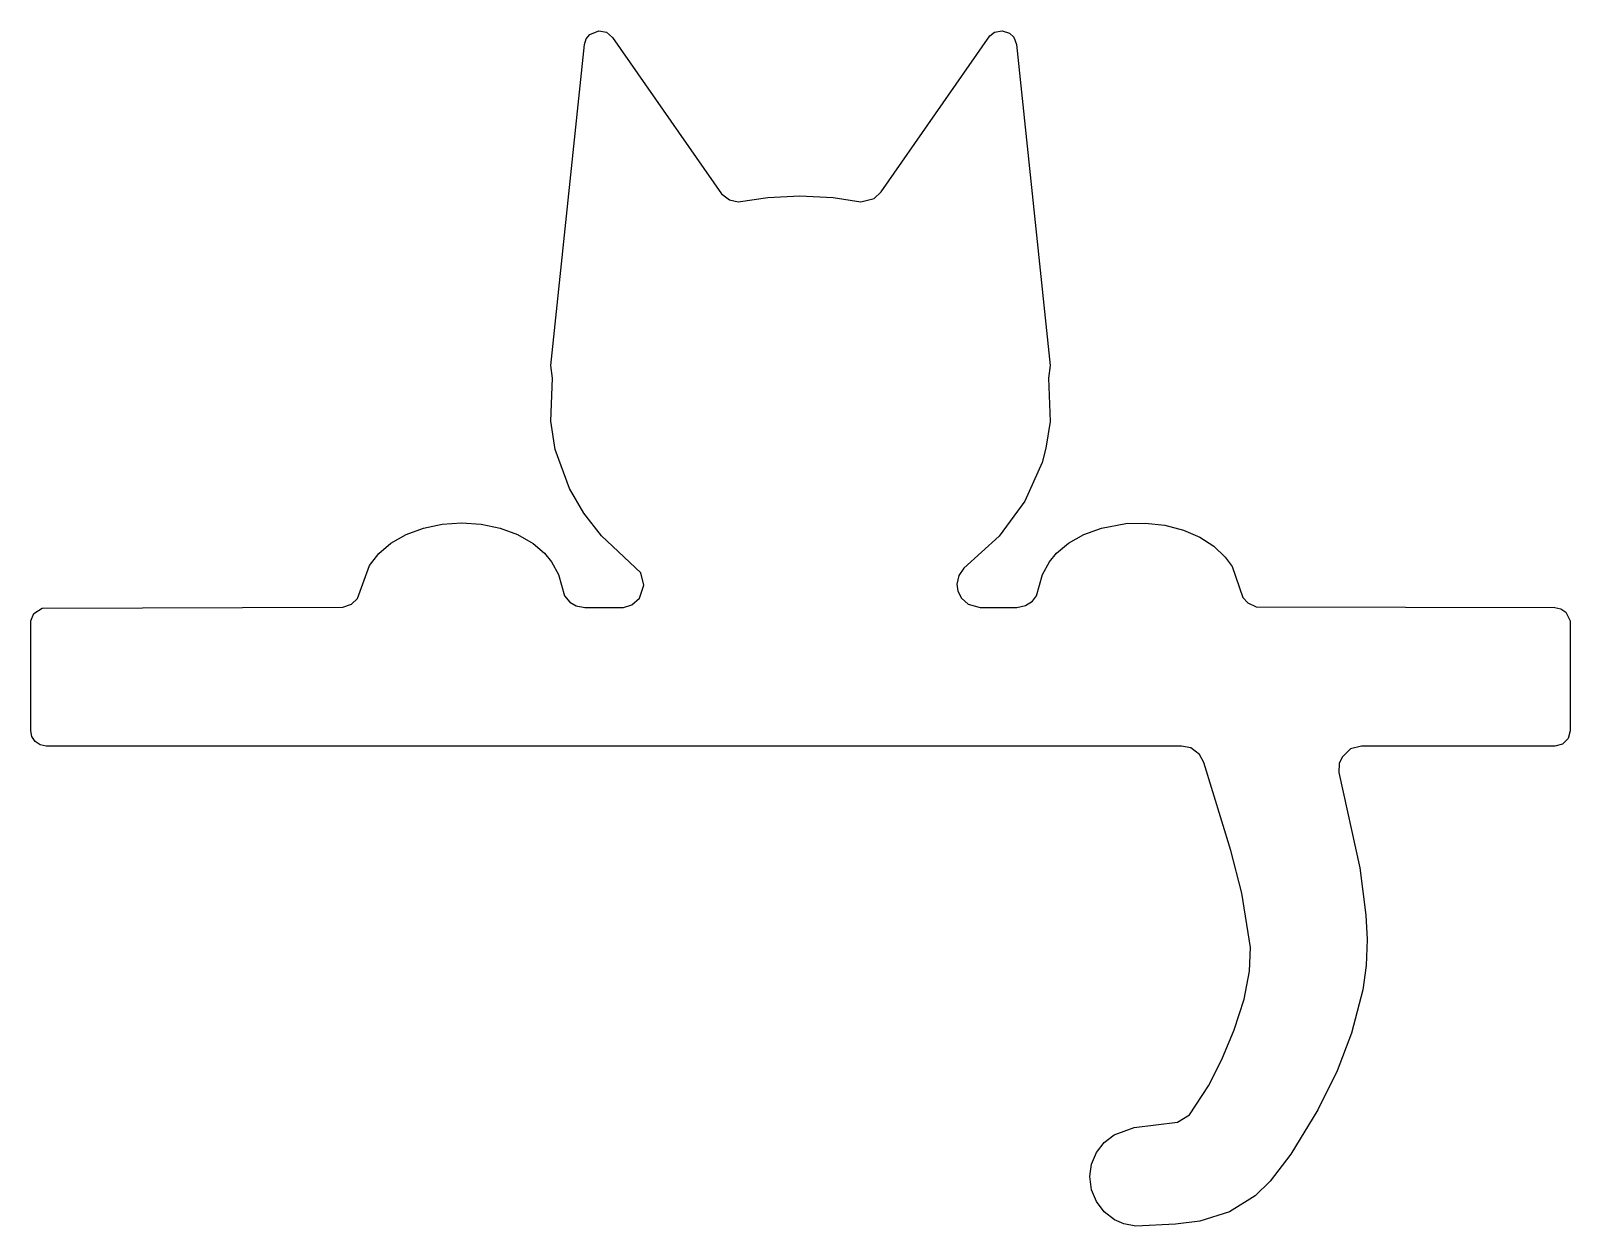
# Model space of a CAD drawing. Extents: x 0 to 3, y 0 to 2.33.
import ezdxf

# ---------------------------------------------------------------- set-up
doc = ezdxf.new("R2010")
doc.units = 0

msp = doc.modelspace()

# ---------------------------------------------------------------- linework, layer by layer
msp.add_lwpolyline([(0.03, 0.9358), (0.0185, 0.938), (0.0088, 0.9445), (0.0023, 0.9543), (0, 0.9658), (0.0003, 1.1797), (0.0062, 1.194), (0.0222, 1.2047), (0.6079, 1.2064), (0.6247, 1.2127), (0.6365, 1.2234), (0.66, 1.2877), (0.6781, 1.3109), (0.7019, 1.3311), (0.7315, 1.3479), (0.7652, 1.3604), (0.8018, 1.3681), (0.8392, 1.3707), (0.8779, 1.3682), (0.9148, 1.3604), (0.9485, 1.3479), (0.9788, 1.3305), (1.0012, 1.3117), (1.015, 1.2952), (1.0284, 1.2704), (1.0401, 1.2284), (1.0504, 1.2162), (1.0625, 1.209), (1.0797, 1.2058), (1.155, 1.2061), (1.1716, 1.2113), (1.1862, 1.224), (1.195, 1.2493), (1.1888, 1.2736), (1.1124, 1.3456), (1.0777, 1.3897), (1.0498, 1.4377), (1.0222, 1.5139), (1.0136, 1.5691), (1.0166, 1.653), (1.0132, 1.6778), (1.0791, 2.3031), (1.0824, 2.314), (1.0896, 2.3229), (1.1071, 2.3299), (1.122, 2.327), (1.1335, 2.3171), (1.3462, 2.0119), (1.3616, 2.0004), (1.3783, 1.9964), (1.4366, 2.0047), (1.499, 2.0082), (1.5634, 2.0047), (1.6178, 1.9964), (1.6435, 2.0031), (1.657, 2.016), (1.8689, 2.3201), (1.878, 2.327), (1.8929, 2.3299), (1.9073, 2.3252), (1.9156, 2.3173), (1.9209, 2.3031), (1.9868, 1.6778), (1.9834, 1.653), (1.9864, 1.5685), (1.9784, 1.5167), (1.9708, 1.4887), (1.9371, 1.4131), (1.8869, 1.3448), (1.8183, 1.2828), (1.8085, 1.2683), (1.8049, 1.2513), (1.8068, 1.2378), (1.8138, 1.224), (1.8267, 1.2122), (1.8504, 1.2058), (1.9213, 1.2058), (1.9388, 1.2096), (1.9518, 1.2181), (1.9601, 1.2289), (1.9716, 1.2704), (1.985, 1.2952), (1.9988, 1.3117), (2.0223, 1.3313), (2.0519, 1.3481), (2.0863, 1.3607), (2.1337, 1.3695), (2.1719, 1.3705), (2.2103, 1.3662), (2.2461, 1.3569), (2.2785, 1.3429), (2.3056, 1.3255), (2.3279, 1.3043), (2.3409, 1.2861), (2.3623, 1.2251), (2.372, 1.2149), (2.3882, 1.2072), (2.97, 1.2058), (2.9815, 1.2035), (2.9912, 1.197), (2.9997, 1.1797), (3, 0.9658), (2.996, 0.9508), (2.985, 0.9398), (2.97, 0.9358), (2.5931, 0.9357), (2.5721, 0.9303), (2.5553, 0.9144), (2.55, 0.9019), (2.549, 0.8846), (2.5897, 0.6983), (2.6018, 0.606), (2.6042, 0.5591), (2.6026, 0.5082), (2.5959, 0.4609), (2.5738, 0.3762), (2.5456, 0.3028), (2.5084, 0.2271), (2.4556, 0.1407), (2.4155, 0.0879), (2.3862, 0.0594), (2.3361, 0.0282), (2.2785, 0.0098), (2.231, 0.0038), (2.1535, 0), (2.1303, 0.0045), (2.1122, 0.0125), (2.092, 0.0281), (2.0768, 0.048), (2.0672, 0.0712), (2.064, 0.097), (2.0674, 0.1208), (2.0768, 0.1435), (2.092, 0.1634), (2.111, 0.1782), (2.1503, 0.1921), (2.235, 0.2027), (2.2584, 0.2169), (2.2948, 0.2737), (2.3211, 0.325), (2.3452, 0.3825), (2.3643, 0.4423), (2.375, 0.4968), (2.3768, 0.5435), (2.36, 0.6493), (2.3384, 0.7325), (2.2862, 0.904), (2.2777, 0.9195), (2.2609, 0.9321), (2.2427, 0.9358)], close=True)

doc.saveas('drawing.dxf')
